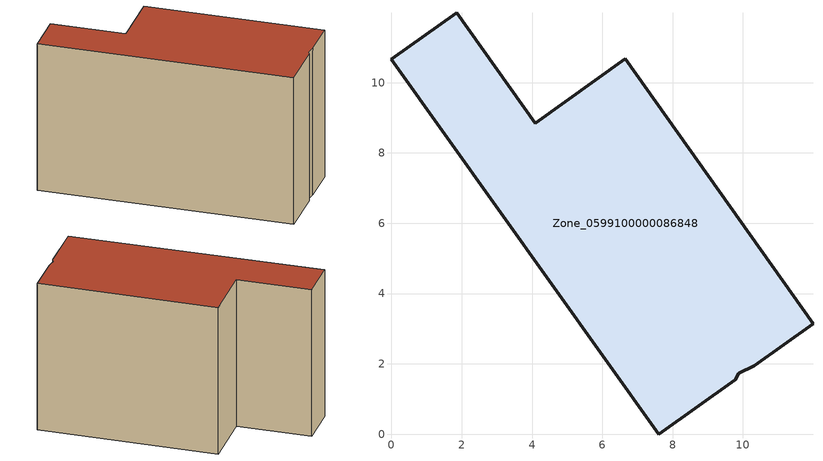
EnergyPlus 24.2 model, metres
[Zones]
Zone_0599100000086848
 floor ground (C_G): 7.61,0 0,10.67 1.85,11.99 4.09,8.85 6.65,10.68 11.99,3.14 10.31,1.95 9.87,1.73 9.78,1.55 z0
 wall outside (C_F): 4.09,8.85 1.85,11.99 0,10.67 7.61,0 9.78,1.55 9.87,1.73 10.31,1.95 11.99,3.14 6.65,10.68 4.09,8.85 z0:8.03
 roof outside (C_R): 10.31,1.95 11.99,3.14 6.65,10.68 4.09,8.85 1.85,11.99 0,10.67 7.61,0 9.78,1.55 9.87,1.73 z8.03
[BUILDING]
Pand.0599100000086848: North Axis=0; Terrain=City; Loads Convergence Tolerance Value=0.04; Temperature Convergence Tolerance Value=0.4; Solar Distribution=FullExterior; Maximum Number of Warmup Days=25; Minimum Number of Warmup Days=1
[Site:Location]
Rotterdam.The.Hague.AP_ZH_NLD Design_Conditions: Latitude=51.96; Longitude=4.45; Time Zone=1; Elevation=-4.5
[SITE:GROUNDTEMPERATURE:BUILDINGSURFACE]
18, 18, 18, 18, 18, 18, 18, 18, 18, 18, 18, 18
[MATERIAL] Thermal Absorptance=0.9; Solar Absorptance=0.7; Visible Absorptance=0.7
Name | Roughness | Thickness | Conductivity | Density | Specific Heat
G.TI.1975-1991 | MediumSmooth | 0.15 | 0.288461 | 540 | 1210
F.TI.1975-1991 | Rough | 0.3 | 0.230769 | 1920 | 840
R.TI.1975-1991 | MediumRough | 0.2 | 0.153846 | 1500 | 1000
[CONSTRUCTION]
C_G: G.TI.1975-1991
C_F: F.TI.1975-1991
C_R: R.TI.1975-1991
[ZONE]
Zone_0599100000086848: Type=1; Multiplier=1; Ceiling Height=Autocalculate; Volume=Autocalculate; Floor Area=autocalculate; Part of Total Floor Area=Yes
[ZONEINFILTRATION:DESIGNFLOWRATE]
Infil_Zone_0599100000086848: Zone or ZoneList or Space or SpaceList=Zone_0599100000086848; Schedule=AlwaysOn; Design Flow Rate Calculation Method=Flow/Area; Flow Rate per Floor Area=0.003; Constant Term Coefficient=1; Temperature Term Coefficient=0; Velocity Term Coefficient=0; Velocity Squared Term Coefficient=0
[HVACTEMPLATE:ZONE:IDEALLOADSAIRSYSTEM]
Zone_0599100000086848: Maximum Heating Supply Air Temperature=50; Minimum Cooling Supply Air Temperature=13; Maximum Heating Supply Air Humidity Ratio=0.0156; Minimum Cooling Supply Air Humidity Ratio=0.0077; Heating Limit=NoLimit; Cooling Limit=NoLimit; Dehumidification Control Type=ConstantSensibleHeatRatio; Cooling Sensible Heat Ratio=0.7; Dehumidification Setpoint=60; Humidification Control Type=None; Humidification Setpoint=30; Outdoor Air Method=None; Outdoor Air Flow Rate per Person=0.00944; Outdoor Air Flow Rate per Zone Floor Area=0; Outdoor Air Flow Rate per Zone=0; Demand Controlled Ventilation Type=None; Outdoor Air Economizer Type=NoEconomizer; Heat Recovery Type=None; Sensible Heat Recovery Effectiveness=0.7; Latent Heat Recovery Effectiveness=0.65
[ZONECONTROL:THERMOSTAT]
ThermostatControl_Zone_0599100000086848: Zone or ZoneList=Zone_0599100000086848; Control Type Schedule=DualSetpointControlType; Control 1=Thermostat_Zone_0599100000086848; Temperature Difference Between Cutout And Setpoint=0
[THERMOSTATSETPOINT:DUALSETPOINT]
Thermostat_Zone_0599100000086848: Heating Setpoint Temperature Schedule=HeatingSetpoint_Zone_0599100000086848; Cooling Setpoint Temperature Schedule=CoolingSetpoint_Zone_0599100000086848
[SCHEDULE:COMPACT]
HeatingSetpoint_Zone_0599100000086848: Through: 12/31, For: AllDays, Until: 24:00, 21
CoolingSetpoint_Zone_0599100000086848: Through: 12/31, For: AllDays, Until: 24:00, 24
DualSetpointControlType: Through: 12/31, For: AllDays, Until: 24:00, 4
AlwaysOn: Through: 12/31, For: AllDays, Until: 24:00, 1
